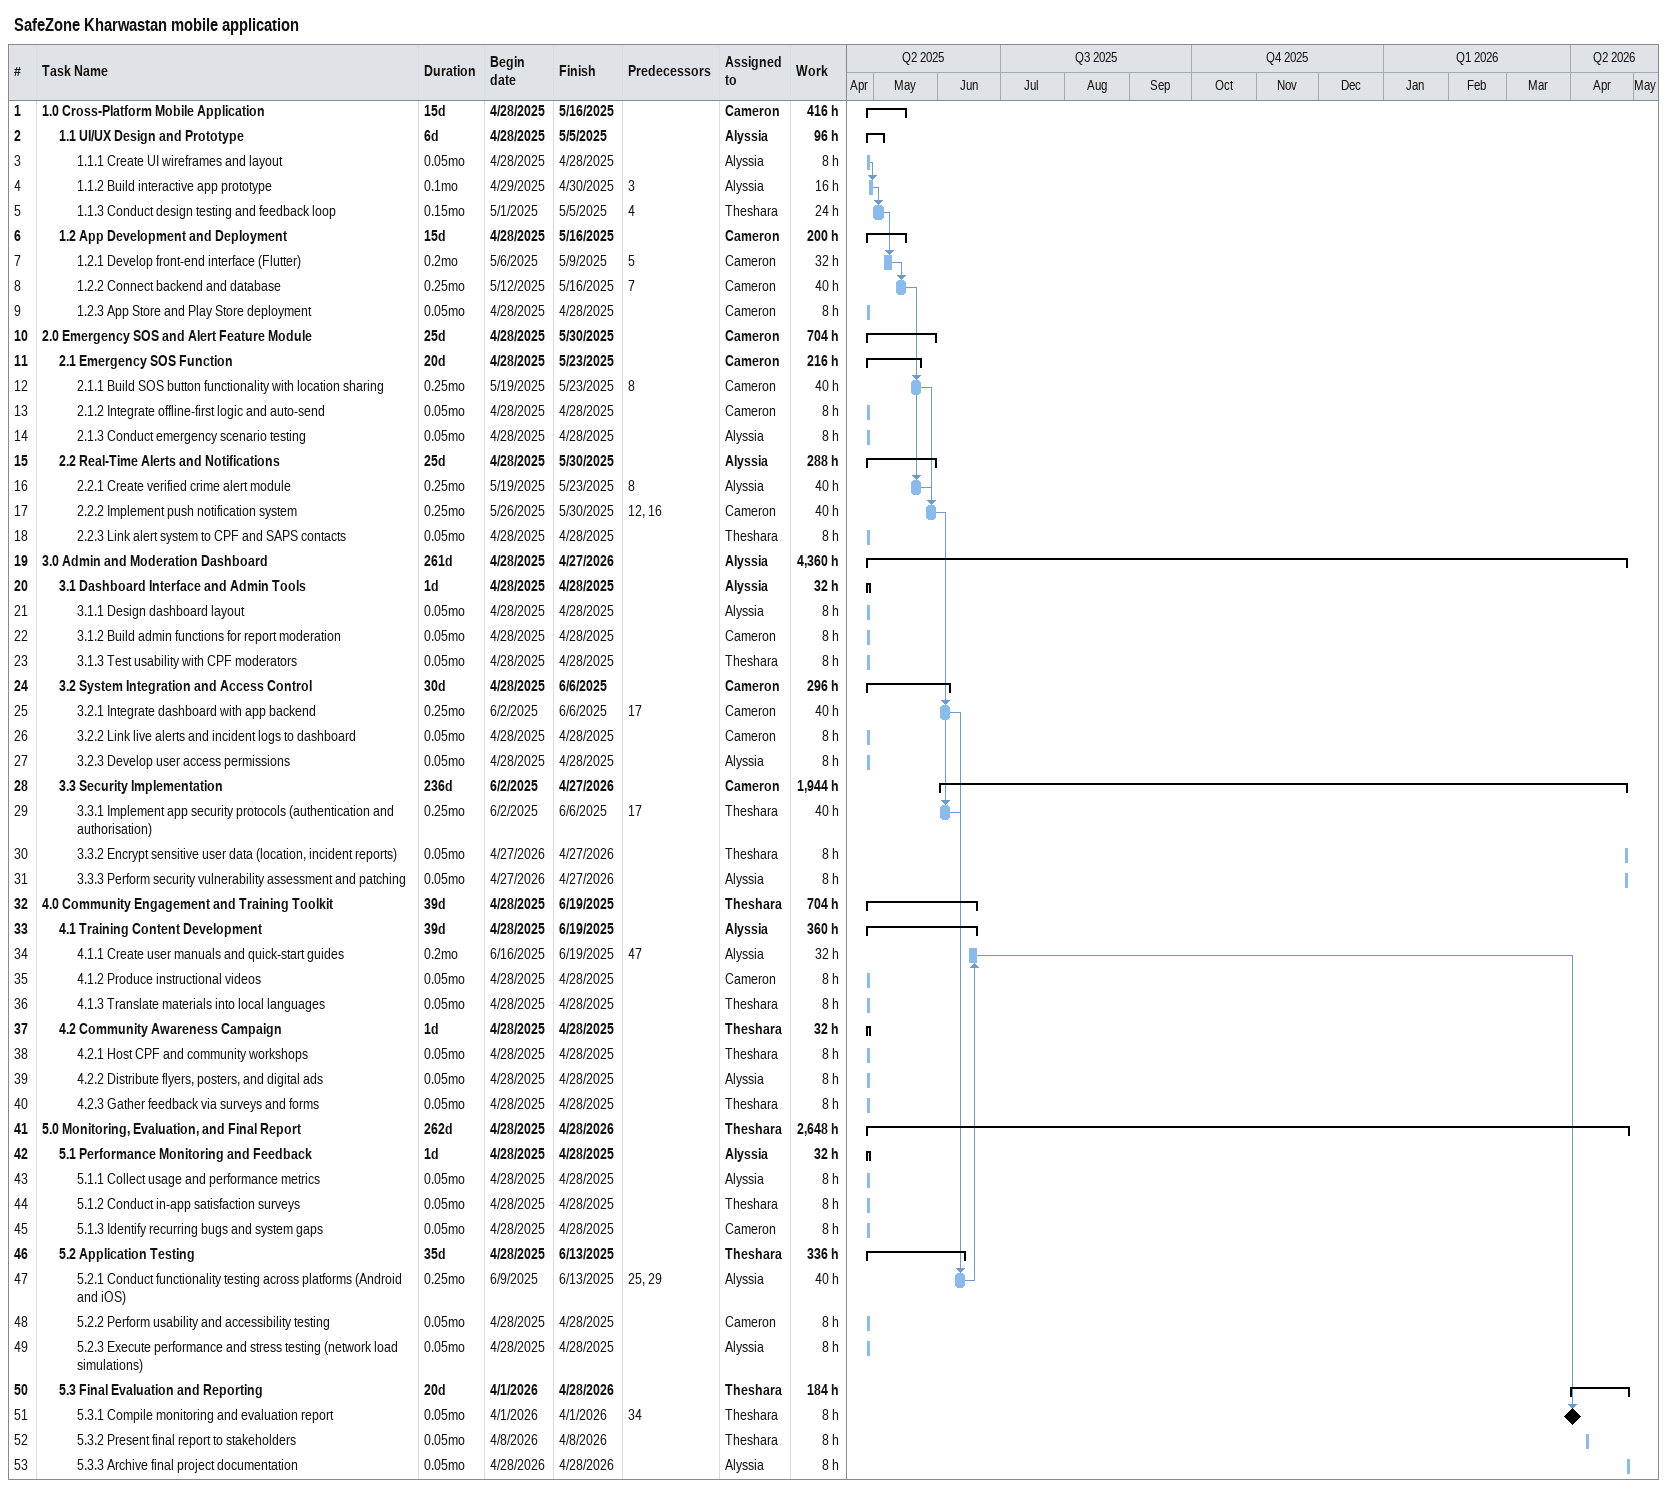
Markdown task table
SafeZone Kharwastan mobile application

| ID | Level | Task | Duration | Start | Finish | Predecessors | Resources | Work (h) |
|---|---|---|---|---|---|---|---|---|
| 1 | 1 | **1.0 Cross-Platform Mobile Application** | 15d | 2025-04-28 | 2025-05-16 |  | Cameron | 416 |
| 2 | 2 | **1.1 UI/UX Design and Prototype** | 6d | 2025-04-28 | 2025-05-05 |  | Alyssia | 96 |
| 3 | 3 | 1.1.1 Create UI wireframes and layout | 0.05mo | 2025-04-28 | 2025-04-28 |  | Alyssia | 8 |
| 4 | 3 | 1.1.2 Build interactive app prototype | 0.1mo | 2025-04-29 | 2025-04-30 | 3 | Alyssia | 16 |
| 5 | 3 | 1.1.3 Conduct design testing and feedback loop | 0.15mo | 2025-05-01 | 2025-05-05 | 4 | Theshara | 24 |
| 6 | 2 | **1.2 App Development and Deployment** | 15d | 2025-04-28 | 2025-05-16 |  | Cameron | 200 |
| 7 | 3 | 1.2.1 Develop front-end interface (Flutter) | 0.2mo | 2025-05-06 | 2025-05-09 | 5 | Cameron | 32 |
| 8 | 3 | 1.2.2 Connect backend and database | 0.25mo | 2025-05-12 | 2025-05-16 | 7 | Cameron | 40 |
| 9 | 3 | 1.2.3 App Store and Play Store deployment | 0.05mo | 2025-04-28 | 2025-04-28 |  | Cameron | 8 |
| 10 | 1 | **2.0 Emergency SOS and Alert Feature Module** | 25d | 2025-04-28 | 2025-05-30 |  | Cameron | 704 |
| 11 | 2 | **2.1 Emergency SOS Function** | 20d | 2025-04-28 | 2025-05-23 |  | Cameron | 216 |
| 12 | 3 | 2.1.1 Build SOS button functionality with location sharing | 0.25mo | 2025-05-19 | 2025-05-23 | 8 | Cameron | 40 |
| 13 | 3 | 2.1.2 Integrate offline-first logic and auto-send | 0.05mo | 2025-04-28 | 2025-04-28 |  | Cameron | 8 |
| 14 | 3 | 2.1.3 Conduct emergency scenario testing | 0.05mo | 2025-04-28 | 2025-04-28 |  | Alyssia | 8 |
| 15 | 2 | **2.2 Real-Time Alerts and Notifications** | 25d | 2025-04-28 | 2025-05-30 |  | Alyssia | 288 |
| 16 | 3 | 2.2.1 Create verified crime alert module | 0.25mo | 2025-05-19 | 2025-05-23 | 8 | Alyssia | 40 |
| 17 | 3 | 2.2.2 Implement push notification system | 0.25mo | 2025-05-26 | 2025-05-30 | 12, 16 | Cameron | 40 |
| 18 | 3 | 2.2.3 Link alert system to CPF and SAPS contacts | 0.05mo | 2025-04-28 | 2025-04-28 |  | Theshara | 8 |
| 19 | 1 | **3.0 Admin and Moderation Dashboard** | 261d | 2025-04-28 | 2026-04-27 |  | Alyssia | 4360 |
| 20 | 2 | **3.1 Dashboard Interface and Admin Tools** | 1d | 2025-04-28 | 2025-04-28 |  | Alyssia | 32 |
| 21 | 3 | 3.1.1 Design dashboard layout | 0.05mo | 2025-04-28 | 2025-04-28 |  | Alyssia | 8 |
| 22 | 3 | 3.1.2 Build admin functions for report moderation | 0.05mo | 2025-04-28 | 2025-04-28 |  | Cameron | 8 |
| 23 | 3 | 3.1.3 Test usability with CPF moderators | 0.05mo | 2025-04-28 | 2025-04-28 |  | Theshara | 8 |
| 24 | 2 | **3.2 System Integration and Access Control** | 30d | 2025-04-28 | 2025-06-06 |  | Cameron | 296 |
| 25 | 3 | 3.2.1 Integrate dashboard with app backend | 0.25mo | 2025-06-02 | 2025-06-06 | 17 | Cameron | 40 |
| 26 | 3 | 3.2.2 Link live alerts and incident logs to dashboard | 0.05mo | 2025-04-28 | 2025-04-28 |  | Cameron | 8 |
| 27 | 3 | 3.2.3 Develop user access permissions | 0.05mo | 2025-04-28 | 2025-04-28 |  | Alyssia | 8 |
| 28 | 2 | **3.3 Security Implementation** | 236d | 2025-06-02 | 2026-04-27 |  | Cameron | 1944 |
| 29 | 3 | 3.3.1 Implement app security protocols (authentication and authorisation) | 0.25mo | 2025-06-02 | 2025-06-06 | 17 | Theshara | 40 |
| 30 | 3 | 3.3.2 Encrypt sensitive user data (location, incident reports) | 0.05mo | 2026-04-27 | 2026-04-27 |  | Theshara | 8 |
| 31 | 3 | 3.3.3 Perform security vulnerability assessment and patching | 0.05mo | 2026-04-27 | 2026-04-27 |  | Alyssia | 8 |
| 32 | 1 | **4.0 Community Engagement and Training Toolkit** | 39d | 2025-04-28 | 2025-06-19 |  | Theshara | 704 |
| 33 | 2 | **4.1 Training Content Development** | 39d | 2025-04-28 | 2025-06-19 |  | Alyssia | 360 |
| 34 | 3 | 4.1.1 Create user manuals and quick-start guides | 0.2mo | 2025-06-16 | 2025-06-19 | 47 | Alyssia | 32 |
| 35 | 3 | 4.1.2 Produce instructional videos | 0.05mo | 2025-04-28 | 2025-04-28 |  | Cameron | 8 |
| 36 | 3 | 4.1.3 Translate materials into local languages | 0.05mo | 2025-04-28 | 2025-04-28 |  | Theshara | 8 |
| 37 | 2 | **4.2 Community Awareness Campaign** | 1d | 2025-04-28 | 2025-04-28 |  | Theshara | 32 |
| 38 | 3 | 4.2.1 Host CPF and community workshops | 0.05mo | 2025-04-28 | 2025-04-28 |  | Theshara | 8 |
| 39 | 3 | 4.2.2 Distribute flyers, posters, and digital ads | 0.05mo | 2025-04-28 | 2025-04-28 |  | Alyssia | 8 |
| 40 | 3 | 4.2.3 Gather feedback via surveys and forms | 0.05mo | 2025-04-28 | 2025-04-28 |  | Theshara | 8 |
| 41 | 1 | **5.0 Monitoring, Evaluation, and Final Report** | 262d | 2025-04-28 | 2026-04-28 |  | Theshara | 2648 |
| 42 | 2 | **5.1 Performance Monitoring and Feedback** | 1d | 2025-04-28 | 2025-04-28 |  | Alyssia | 32 |
| 43 | 3 | 5.1.1 Collect usage and performance metrics | 0.05mo | 2025-04-28 | 2025-04-28 |  | Alyssia | 8 |
| 44 | 3 | 5.1.2 Conduct in-app satisfaction surveys | 0.05mo | 2025-04-28 | 2025-04-28 |  | Theshara | 8 |
| 45 | 3 | 5.1.3 Identify recurring bugs and system gaps | 0.05mo | 2025-04-28 | 2025-04-28 |  | Cameron | 8 |
| 46 | 2 | **5.2 Application Testing** | 35d | 2025-04-28 | 2025-06-13 |  | Theshara | 336 |
| 47 | 3 | 5.2.1 Conduct functionality testing across platforms (Android and iOS) | 0.25mo | 2025-06-09 | 2025-06-13 | 25, 29 | Alyssia | 40 |
| 48 | 3 | 5.2.2 Perform usability and accessibility testing | 0.05mo | 2025-04-28 | 2025-04-28 |  | Cameron | 8 |
| 49 | 3 | 5.2.3 Execute performance and stress testing (network load simulations) | 0.05mo | 2025-04-28 | 2025-04-28 |  | Alyssia | 8 |
| 50 | 2 | **5.3 Final Evaluation and Reporting** | 20d | 2026-04-01 | 2026-04-28 |  | Theshara | 184 |
| 51 | 3 | 5.3.1 Compile monitoring and evaluation report | 0.05mo | 2026-04-01 | 2026-04-01 | 34 | Theshara | 8 |
| 52 | 3 | 5.3.2 Present final report to stakeholders | 0.05mo | 2026-04-08 | 2026-04-08 |  | Theshara | 8 |
| 53 | 3 | 5.3.3 Archive final project documentation | 0.05mo | 2026-04-28 | 2026-04-28 |  | Alyssia | 8 |
